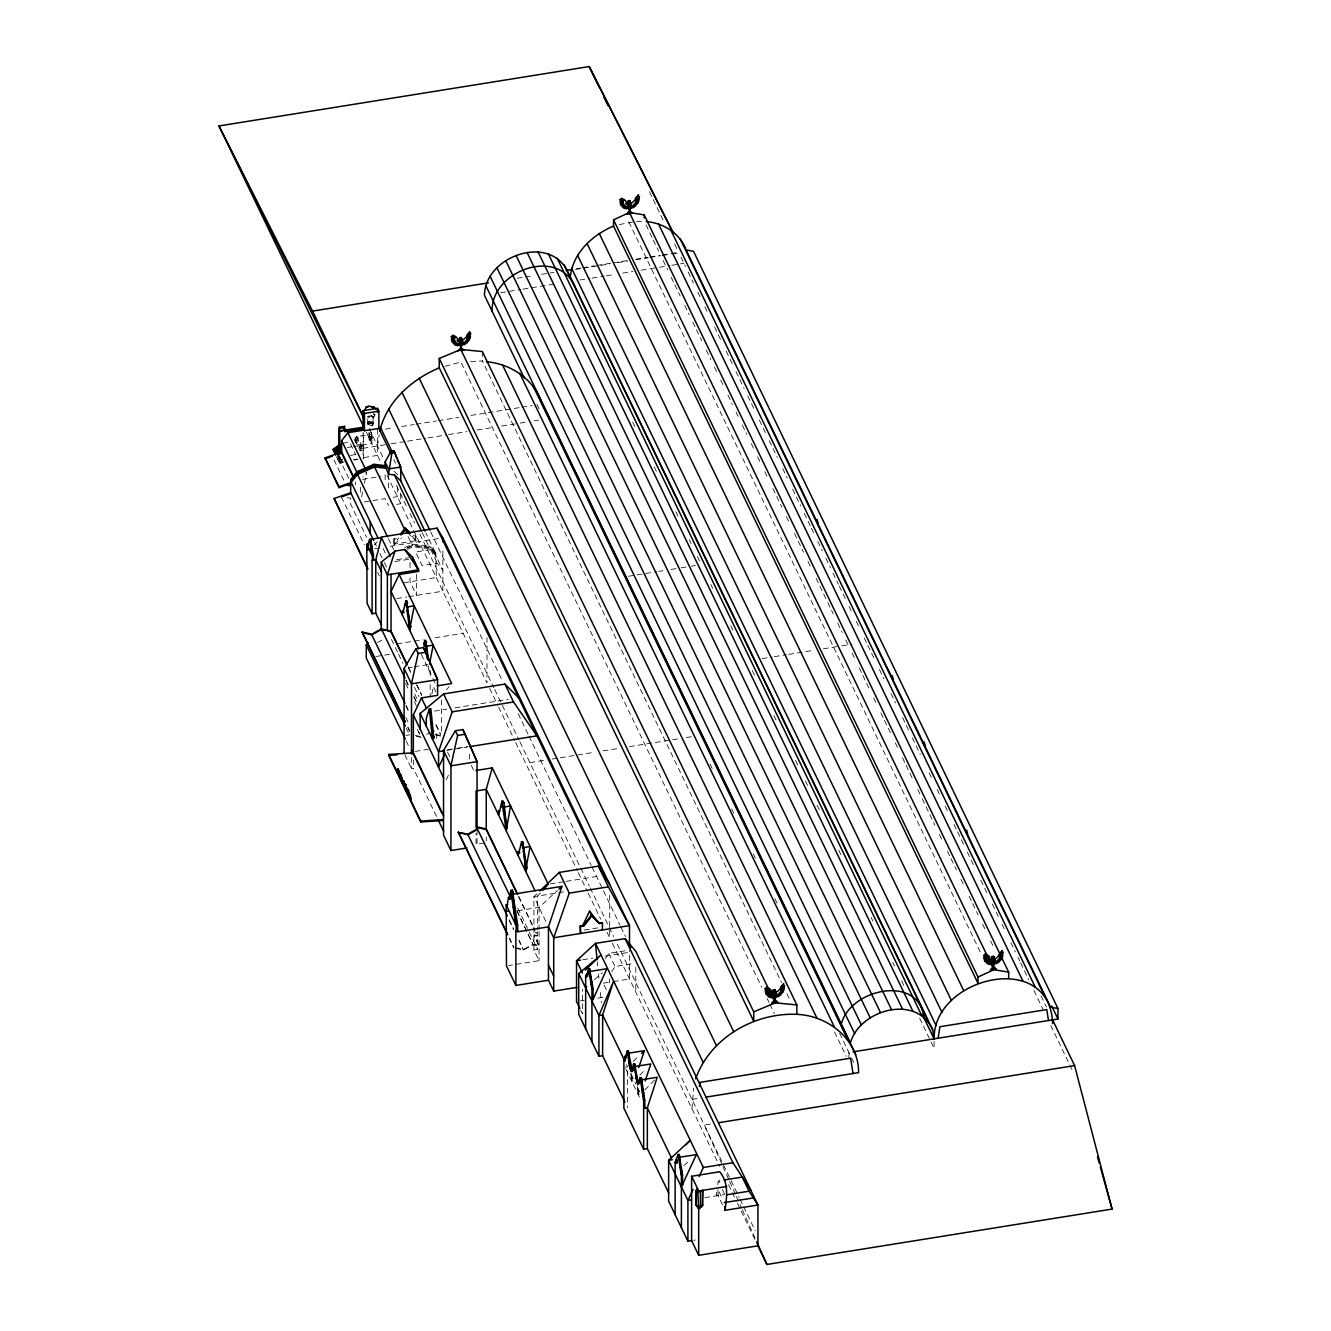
<?xml version="1.0" encoding="UTF-8"?>
<svg xmlns="http://www.w3.org/2000/svg" width="1331" height="1331" viewBox="0 0 1331 1331"><rect width="100%" height="100%" fill="white"/><g stroke="black" fill="none" stroke-linecap="round" stroke-linejoin="round"><path stroke-width="0.75" stroke-dasharray="5 3.75" d="M436.485 816.369L413.342 768.27L411.495 768.553L411.495 757.572M716.777 1192.127L716.278 1195.854L718.041 1189.781M717.742 1184.657L718.224 1180.93L719.705 1184.008L719.705 1179.932M377.488 445.985L379.202 434.738M691.97 1108.773L693.684 1088.126M431.876 693.95L433.307 686.463L435.869 691.787M361.633 496.812L362.814 491.039M364.378 483.336L366.74 471.773L362.964 476.515M394.209 539.421L393.909 545.677L393.909 538.772L397.453 538.905L393.909 538.772M412.094 536.21L416.054 540.669L415.754 542.183L415.754 535.278L412.876 535.727L416.054 535.911L416.054 540.669L394.209 544.179L398.718 538.007M638.947 1090.888L638.165 1094.564L640.76 1094.149L635.103 1082.419M632.491 1077.494L631.709 1081.155L634.288 1080.739L630.944 1073.768M372.796 424.789L372.364 425.77L368.82 424.705L368.571 426.369L367.905 424.306L370.783 423.291L373.129 424.689L372.896 422.642M374.993 414.49L373.129 418.516L370.9 416.886L367.522 418.084M446.218 779.816L449.462 773.028M372.064 425.421L372.896 424.423M605.422 958.653L608.766 953.412L627.616 950.401M611.728 971.73L615.055 966.489L633.905 963.461M369.985 440.012L371.732 438.431L372.364 432.359M371 439.779L372.064 437.882L370.55 436.635L368.737 437.267L368.903 439.313C372.497 442.424 368.67 437.084 371 440.411M446.501 689.791L449.079 686.663M377.272 541.717L374.66 544.778L377.422 542.016M367.522 422.476L369.436 421.278L372.447 422.093L368.188 421.727M367.522 424.256L370.9 422.759L373.129 424.689M368.737 437.267C368.654 439.679 370.251 434.738 372.064 437.882M369.935 439.014L370.068 440.544M540.27 893.101L537.608 896.046L537.608 929.72M644.87 1089.939L654.486 1080.073M639.812 1075.149L645.319 1069.558M633.207 1061.423L638.813 1056.032M536.892 893.783L533.914 896.645L533.914 949.985L539.055 960.666L508.509 965.574M517.676 910.753L539.055 907.326L557.423 890.555M594.508 979.599L602.228 972.795M683.968 1165.474L690.157 1160.033M394.209 544.179L401.579 537.874M344.247 461.657L339.854 463.804L336.477 456.799M377.505 642.507L382.313 639.862M426.552 734.363L430.179 732.366M404.89 547.474L412.46 544.163L429.497 546.143L435.786 552.032L436.302 577.571L401.862 583.094M407.303 547.707L412.976 545.228L430.013 547.207L436.302 553.097M406.787 548.222L412.46 545.727L429.497 547.707L435.786 553.596L435.786 552.032M407.303 549.287L412.976 546.808L430.013 548.771L436.302 554.678L425.903 533.065M367.639 416.47L369.236 415.921M367.922 416.636L371 416.137L373.429 417.867M367.872 423.025L371.016 422.509L373.129 424.389M368.188 423.508L372.131 423.524M619.298 224.556L634.637 221.678M445.12 366.275L460.809 362.015L761.781 987.303M517.127 278.262L523.266 277.281M525.312 276.948L533.498 275.633M541.684 274.319L553.962 272.356M576.456 268.746L580.549 268.08M582.595 267.764L594.874 265.784M596.92 265.451L611.228 263.155M613.275 262.839L627.6 260.543M635.785 259.229L648.064 257.249M650.11 256.933L660.342 255.286M662.372 254.953L676.697 252.657M575.458 269.444L581.514 268.479M583.527 268.147L609.731 263.954M617.8 262.656L627.866 261.042M635.935 259.745L648.031 257.798M650.044 257.482L660.126 255.868M662.139 255.535L670.208 254.238M672.222 253.922L678.261 252.957M500.689 292.72L520.97 289.476M523 289.143L555.443 283.952M579.834 280.026L590.049 278.395M592.095 278.063L604.357 276.099M606.404 275.767L614.573 274.452M622.742 273.138L632.974 271.507M641.143 270.193L657.481 267.564M659.527 267.248L669.743 265.601M671.789 265.285L684.051 263.305M385.474 429.114L393.61 427.817M401.762 426.502L413.974 424.539M416.004 424.223L436.368 420.945M438.415 420.629L458.762 417.352M470.991 415.405L519.855 407.552M521.885 407.236L532.067 405.589M356.292 437.3L355.177 437.483L361.283 450.128L362.381 449.961L356.292 436.668L371.815 434.189L371.815 443.589L353.48 446.534M361.283 450.76L355.177 438.099L354.079 438.282L360.169 450.943L361.283 450.128M371.732 437.483L371.366 432.841M342.633 443.256L349.637 442.142M347.374 447.515L351.451 446.867M363.08 448.297L389.184 444.105M391.231 443.772L405.556 441.476M407.602 441.16L426.02 438.198M428.066 437.866L446.484 434.921M448.53 434.588L466.948 431.627M477.18 429.996L493.551 427.367M501.737 426.053L518.108 423.424M520.155 423.092L526.277 422.11M534.463 420.796L538.556 420.147M356.292 436.668L362.381 449.329L363.496 449.146L357.407 436.501M350.486 455.635L355.726 454.17M339.688 456.6L341.435 460.227L342.549 459.411M337.708 455.601L340.32 461.025L341.435 460.227M363.08 432.442L363.08 457.714L377.488 455.402L377.488 427.634M342.366 461.491L339.006 462.04L339.006 455.402M353.663 459.677L357.507 459.062M339.205 462.456L342.566 461.924M353.863 460.11L357.723 459.494M362.498 479.36L380.949 476.398M364.245 501.987L385.141 498.626L388.536 505.68M393.277 497.328L397.353 496.663L397.353 485.216M396.688 504.382L400.747 503.717L400.747 492.27M374.627 548.771L382.33 547.54M390.05 546.292L438.98 538.456M430.745 549.603L415.571 552.032L422.11 565.625L437.283 563.196L442.84 570.15L436.302 556.558L430.745 549.603L437.283 563.196M396.738 559.669L408.55 557.772M395.008 561.516L408.6 559.336M396.771 598.567L406.654 596.97M408.634 596.654L442.84 591.18L442.84 549.953M628.432 576.273L656.815 571.714M658.845 571.382L662.905 570.733M671.007 569.435L679.126 568.137M681.156 567.805L689.258 566.507M691.288 566.191L695.348 565.525M397.037 643.888L423.075 639.712M435.087 637.782L463.121 633.29M375.974 656.482L391.48 653.987M408.101 667.813L412.111 667.18M414.124 666.848L428.166 664.602M434.472 711.137L446.767 709.157M454.969 707.842L508.292 699.291M762.081 658.629L772.296 656.982M774.343 656.665L786.588 654.702M788.634 654.37L813.158 650.426M823.373 648.796L839.711 646.167M841.758 645.851L851.973 644.204M405.938 735.394L409.649 734.812M415.222 751.399L428.316 749.303M447.565 749.802L455.585 748.504M457.598 748.188L467.63 746.575M446.717 750.335L467.214 747.04M529.904 762.63L544.129 760.334M552.249 759.036L558.338 758.054M560.384 757.738L594.924 752.198M603.043 750.884L619.314 748.272M629.463 746.641L678.228 738.821M686.363 737.524L692.453 736.542M484.218 843.005L476.065 844.32L476.065 833.223M550.252 883.934L564.211 881.688M566.191 881.372L600.065 875.948M563.645 891.87L533.914 896.645L546.742 923.315M584.226 930.053L600.115 927.507M533.914 949.985L537.608 949.386L537.608 931.7M582.679 959.767L592.894 958.12M605.139 956.157L629.663 952.231M603.209 983.176L611.295 981.879M613.325 981.563L629.496 978.967L629.496 950.084M580.416 1000.912L584.292 1000.296M597.869 998.117L603.675 997.185M625.004 1067.212L627.583 1066.797L625.803 1063.103M691.97 1099.356L697.527 1098.474M710.455 1124.03L704.315 1125.011L722.084 1164.575M704.898 1197.684L724.197 1194.589M693.617 1240.276L695.231 1240.026M636.551 221.578L644.221 221.212M470.608 361.533L482.371 360.967L781.53 982.511M346.942 497.694L350.702 498.21L350.702 504.15L366.641 537.258M435.57 734.346L441.36 735.677M435.57 734.962L441.36 736.309M415.339 735.394L421.112 736.725L418.433 731.135M416.304 736.243L421.112 737.357L416.686 728.14M515.796 947.672L523.499 949.452L533.132 944.145L539.055 945.509L533.914 934.811L537.608 935.66L535.811 931.916M515.796 948.304L523.499 950.068L533.132 944.76L539.055 946.125L533.914 935.443L537.608 936.292L535.811 932.549M371.099 415.289L373.761 417.152M371 415.505L373.761 417.784M371.099 415.921L372.68 416.487M407.452 532.833L416.054 540.669M394.092 471.29L397.869 474.834M369.286 438.348L369.286 433.64L368.188 432.342M373.495 424.273L372.896 418.25L374.943 415.039L373.745 413.625M373.162 413.924L374.31 415.305M372.131 421.744L373.495 423.341M370.916 432.325L371.715 433.257M372.064 438.814L369.768 437.566L368.903 439.313M371.349 439.696L369.985 438.698L369.702 439.945M1041.042 995.887L1046.366 1006.951M649.461 191.731L663.836 221.628M674.634 244.039L677.329 249.646M680.923 257.116L685.432 266.466M688.127 272.073L693.401 283.037M697.793 292.171L700.439 297.662M704.831 306.796L707.476 312.269M714.531 326.927L720.803 339.987M726.194 351.168L732.483 364.212M736.06 371.682L744.145 388.452M747.739 395.923L754.011 408.966M759.402 420.147L765.674 433.207M769.268 440.661L777.354 457.448M782.728 468.628L787.22 477.962M792.611 489.143L800.68 505.93M804.273 513.383L810.546 526.427M811.444 528.291L815.038 535.761M817.75 541.384L822.259 550.751M825.869 558.238L830.378 567.605M833.056 573.162L838.397 584.292M839.295 586.139L845.534 599.116M849.111 606.52L851.773 612.077M856.232 621.344L859.809 628.764M864.268 638.031L866.947 643.588M867.829 645.435L874.966 660.259M879.425 669.526L883.884 678.793M891.021 693.617L895.464 702.835M902.551 717.592L908.774 730.486M912.317 737.873L920.303 754.461M929.171 772.895L931.833 778.419M937.157 789.466L939.819 794.99M945.143 806.037L948.687 813.407M953.994 824.455L956.656 829.978M957.555 831.825L963.76 844.719M967.338 852.189L973.66 865.3M980.847 880.257L987.036 893.101M992.344 904.132L998.533 916.976M1002.06 924.33L1004.722 929.837M1010.911 942.681L1015.32 951.865M1017.982 957.372L1019.746 961.065M1020.644 962.912L1028.63 979.5M1033.954 990.563L1042.822 1008.998M1050.808 1025.585L1072.836 1071.355M646.017 224.939L652.306 238.033M653.205 239.896L658.612 251.126M663.104 260.477L667.613 269.81M671.207 277.297L673.902 282.904M674.817 284.767L680.208 295.998M684.716 305.348L689.208 314.682M692.802 322.169L695.514 327.775M696.412 329.639L701.803 340.869M706.312 350.219L710.804 359.553M714.398 367.04L717.11 372.647M720.703 380.117L723.399 385.74M727.907 395.074L732.399 404.424M736.01 411.911L738.705 417.518M742.299 424.988L746.807 434.339M751.3 443.689L753.995 449.296M757.605 456.783L760.3 462.389M764.793 471.74L768.403 479.21M772.895 488.56L781.896 507.261M786.388 516.611L789.998 524.081M794.491 533.432L803.491 552.132M808 561.482L811.594 568.953M816.086 578.303L826.884 600.747M827.799 602.61L833.189 613.824M837.681 623.174L842.19 632.524M845.784 640.011L848.496 645.618M852.09 653.088L854.785 658.695M859.294 668.046L861.989 673.652M862.887 675.532L870.091 690.49M873.685 697.96L876.38 703.567M880.889 712.917L883.584 718.524M884.483 720.404L891.687 735.361M895.281 742.831L897.976 748.438M902.485 757.788L905.18 763.395M906.078 765.275L913.282 780.232M917.774 789.566L921.385 797.053M922.283 798.916L934.878 825.104M939.37 834.437L942.98 841.924M947.472 851.274L950.184 856.881M951.083 858.745L956.473 869.975M960.982 879.309L964.576 886.795M969.068 896.146L971.78 901.753M972.678 903.616L978.069 914.846M982.577 924.18L986.171 931.667M990.663 941.017L993.375 946.624M628.881 221.961L981.629 954.843M632.624 421.96L635.32 427.567M654.22 466.832L656.932 472.438M675.815 511.703L678.527 517.31M689.325 539.737L691.122 543.481M697.427 556.574L700.123 562.181M710.92 584.608L712.717 588.352M730.719 625.736L733.414 631.36M752.314 670.608L755.01 676.231M773.91 715.479L776.605 721.103M795.505 760.35L798.201 765.974M805.405 780.931L808.1 786.538M817.101 805.222L819.813 810.845M838.696 850.093L842.307 857.58M871.106 917.408L872.903 921.152M892.702 962.28L894.499 966.023M901.703 980.98L904.398 986.587M919.688 1018.365L934.096 1048.279L934.096 1040.742M536.942 404.341L539.637 409.931M710.022 763.961L712.734 769.568M731.634 808.849L734.346 814.472M753.246 853.753L755.958 859.36M774.858 898.658L777.57 904.265M839.695 1033.355L850.692 1056.182M851.574 1058.012L855.084 1065.316M834.504 1031.958L846.217 1056.315M786.937 993.741L790.547 1001.228M767.172 998.549L768.985 1002.293M769.884 1004.156L774.392 1013.523M430.795 532.101L502.885 681.871M518.208 713.699L528.108 734.279M529.006 736.159L591.197 865.333M592.095 867.213L620.03 925.245M620.928 927.125L625.437 936.475M393.843 459.544L395.59 463.205M429.497 546.143L430.013 547.207M422.31 532.783L429.497 547.707M369.12 428.582L383.81 459.095M396.438 485.333L406.354 505.946M409.965 513.433L414.473 522.8M419.881 534.047L493.818 687.678M494.733 689.558L519.073 740.136M519.972 742.016L589.334 886.097M590.232 887.96L613.641 936.608M617.235 944.095L739.171 1197.418M740.069 1199.264L742.748 1204.838M743.646 1206.701L755.259 1230.826M366.424 432.392L380.949 462.572M386.988 475.134L486.996 682.903L486.996 637.765M489.675 688.476L497.744 705.23M498.643 707.077L514.764 740.585M515.646 742.448L577.454 870.84M578.353 872.703L587.304 891.304M588.202 893.168L600.73 919.222M607.003 932.232L609.698 937.823L609.698 894.731M612.393 943.429L719.605 1166.189M728.523 1184.706L736.542 1201.377M737.441 1203.224L757.04 1243.969M412.46 544.163L412.976 545.228M408.051 536.576L412.46 545.727M608.766 953.412L615.055 966.489M722.35 1189.531L725.012 1195.038M718.923 1191.611L722.45 1198.948M354.079 438.914L358.122 447.332M363.08 457.714L363.496 458.563L363.496 433.174M722.467 1204.771L718.041 1195.571L718.041 1191.711M350.436 443.822L355.726 454.786M604.108 985.04L607.701 992.51M388.369 538.523L393.66 549.503M342.134 459.195L342.549 460.044M341.435 460.842L339.388 456.616L339.422 462.922M383.095 548.555L385.691 553.929M348.805 478.411L341.634 463.521L341.634 460.01M337.475 455.734L340.32 461.025M337.325 457.914L339.006 461.408M374.593 542.349L376.374 546.026M379.917 553.38L383.444 560.734M384.343 562.58L386.988 568.087M333.981 459.894L344.396 481.539M625.836 1068.959L640.644 1099.705M421.262 654.32L432.076 676.797M432.924 678.544L436.302 685.548M471.34 765.491L473.903 770.815M341.318 496.929L364.328 544.728M377.605 572.313L379.368 575.99M580.732 1010.246L582.412 1013.74L582.412 989.266M408.101 666.598L410.797 672.205M417.085 685.265L421.578 694.599M435.952 724.48L440.461 733.814M518.691 896.362L534.912 930.053M408.484 667.996L411.146 673.536M416.47 684.616L421.811 695.68M436.019 725.229L440.461 734.462M518.691 896.978L534.912 930.685M447.565 752.115L450.128 757.422M391.48 639.462L397.686 652.356M398.585 654.203L403.01 663.42M414.54 687.362L418.982 696.579M414.69 694.017L417.368 699.557M517.792 908.208L537.608 949.386M405.955 679.925L409.515 687.295M413.958 696.529L416.62 702.069M516.994 910.604L533.132 944.76L527.758 933.58M405.922 680.457L409.466 687.828M413.891 697.045L416.553 702.568M516.994 911.219L526.86 931.717M405.672 683.469L409.216 690.839M414.54 701.886L416.32 705.58M405.872 705.047L409.449 712.501M509.174 919.671L513.65 928.971M519.023 940.135L523.499 950.068L519.023 940.767M406.038 706.046L409.599 713.399M509.174 920.303L513.65 929.604M405.822 717.442L409.366 724.813M407.902 727.059L409.698 730.786M509.407 937.922L513.882 947.855L509.407 938.555M407.902 727.674L409.698 731.401M406.171 727.841L409.715 735.211M406.171 740.934L409.715 748.305M404.907 754.893L411.495 768.553M722.933 1166.472L728.856 1179.649M729.687 1181.545L735.61 1194.722M736.459 1196.619L741.533 1207.916M742.382 1209.812L755.06 1238.063M369.286 433.64L369.12 432.608L369.12 437.317M637.233 1086.562L638.165 1094.564L638.165 1087.044M630.778 1073.169L631.709 1081.155L631.709 1073.718M597.32 961.797L597.719 965.873M598.534 974.059L598.95 978.152M600.381 992.46L601.396 1002.676M848.928 1052.522L848.928 1060.058M635.785 967.288L635.785 992.028M627.583 1070.889L627.583 1107.592M609.498 979.05L609.498 982.877M539.055 907.326L539.055 929.437M539.055 931.434L539.055 960.666M486.248 837.066L486.248 840.809M482.371 351.55L482.371 360.967M477.047 829.712L477.047 844.503M469.643 754.095L469.643 759.984M441.36 700.006L441.36 733.697M436.718 733.431L436.718 739.653M430.179 670.408L430.179 676.547M430.179 684.716L430.179 696.978M428.715 665.933L428.715 669.792M416.553 574.36L416.553 595.39L410.015 581.797L410.015 576.057M413.342 759.984L413.342 768.27M410.015 562.68L410.015 568.42M388.536 474.235L388.536 489.958M385.141 474.784L385.141 482.737M367.722 419.381L367.722 423.774M360.451 487.329L360.451 494.949M355.527 481.872L355.527 484.917M339.854 457.332L339.854 463.804"/><path stroke-width="1.5" d="M398.834 772.446C400.132 781.63 397.32 767.621 399.217 774.492M404.025 782.977L401.779 778.535L404.025 785.14L402.328 780.432L403.326 784.525M407.036 792.228L405.373 784.009L407.036 791.779M459.628 340.786L459.628 338.839C463.454 335.495 462.606 349.021 460.992 341.801L459.677 342.134C458.114 331.369 465.401 344.08 461.774 344.513M460.842 337.525L460.809 340.603L459.461 340.653M459.811 342L460.992 344.446L461.125 340.719M460.01 343.498L461.125 345.145L461.358 342.2L462.523 342M630.428 207.586L631.06 206.039L629.896 206.222C629.313 210.198 625.903 199.417 629.829 200.598L631.243 206.438L629.779 208.218L628.665 206.571M630.229 201.181L628.465 201.48L628.215 202.761L630.611 202.229M629.28 203.543L628.116 203.726L628.332 205.207L629.496 205.007L629.829 200.598M628.465 201.48L630.545 202.628L629.63 201.28L629.447 203.676L628.282 203.876M773.477 994.124L773.261 990.247L774.991 989.532L776.406 995.355L775.241 995.538L774.609 991.345M773.444 992.793L773.627 990.397L775.374 990.098M774.659 993.941L774.991 989.532M775.574 996.503L775.058 990.214L774.609 992.593L773.261 992.643M773.893 995.106L776.156 995.804L774.209 996.536L774.941 997.135L774.975 994.041L776.322 994.007M994.823 961.814L993.658 961.997L993.592 960.882L994.756 960.699L994.307 963.095L993.408 960.649L992.227 960.832L993.209 963.96L992.094 956.54L993.592 956.373L994.573 959.501M992.227 957.239L994.307 958.387L993.408 957.056L993.225 959.451L992.061 959.634L992.227 957.239L993.991 956.956M993.259 960.782L993.592 956.373M994.19 963.345L994.723 959.368L993.408 959.684L993.142 958.57M405.473 788.185L404.74 786.821L405.972 788.102M399.184 776.056L398.784 772.612M399.55 773.927L399.1 772.346L399.566 777.021L399.383 773.511L400.714 776.223M492.104 311.188C490.989 271.524 556.791 246.418 574.742 286.182M379.768 430.994C386.789 401.363 411.911 379.285 439.247 367.872L439.247 358.472L460.809 349.471L482.371 351.55L796.853 1004.922L796.853 1014.338C828.148 1015.62 858.811 1039.594 858.595 1072.636L705.713 1097.16M1052.588 1023.622C1050.392 949.119 933.38 976.771 934.096 1038.862L932.648 1029.761L568.187 272.556C550.518 233.191 484.983 255.702 484.467 295.332L524.381 378.27M570.217 277.863C572.197 253.689 592.112 234.971 613.541 226.12L613.541 219.848L629.447 212.494L644.221 214.923L1008.665 972.129L1008.665 978.401M699.357 1086.395L699.973 1082.369L850.609 1058.195L853.055 1073.518M938.172 1038.213L939.902 1026.717L1046.765 1009.58L1048.512 1020.511M407.036 790.481L407.219 792.927L407.635 791.096C406.953 789.632 406.221 789.865 405.24 786.704M506.595 826.967L504 803.009L503.035 801.012L501.937 801.195L506.196 830.76L510.555 805.904L503.517 807.035M407.818 610.896L410.198 626.701L414.257 605.821L407.219 606.953M429.497 664.136L433.191 645.152L426.153 646.284M409.815 796.604L409.166 792.827L409.532 796.637M400.747 480.824L400.747 467.015L394.043 450.81L391.015 451.292L391.863 453.022L388.536 474.235L394.458 474.917L400.747 480.824L425.005 531.202M1052.588 1019.862L1074.599 1065.599L1112.067 1209.08L766.906 1264.45L757.938 1245.816L698.692 1255.316L698.692 1208.748L696.163 1205.27L696.163 1190.713L697.594 1188.699M696.163 1190.713L697.793 1191.91L698.692 1208.748L702.502 1205.72L702.685 1190.363L702.502 1205.72L698.692 1208.748L697.228 1205.42M443.622 815.753L413.342 752.847L413.342 714.913L421.478 697.926L437.583 695.348L437.583 679.659L423.491 647.565L415.921 648.779L418.167 653.471L411.495 683.835L411.495 753.912L413.342 753.795L441.842 812.991M477.047 829.712L477.047 761.631L462.955 729.554L455.368 730.769L457.631 735.461L450.943 765.824L450.943 850.542L466.998 847.963M475.949 770.483L492.254 767.871L486.248 789.35L486.248 829.596L516.894 893.234M633.24 1069.425L631.31 1069.775L632.841 1070.457L632.425 1069.608L632.425 1071.488L628.265 1050.924L627.151 1051.107L625.736 1056.431L626.435 1055.4M627.317 1054.684L628.265 1050.924M638.165 1083.268L634.671 1063.785L633.556 1063.968L632.142 1069.608L631.726 1068.76L632.841 1068.577L632.841 1070.457M633.722 1067.878L634.671 1063.785M418.616 648.813L391.031 591.513L399.184 574.51L418.583 571.398L418.583 569.834L412.477 557.14L404.84 549.52L395.008 551.084L387.371 574.842L387.371 630.911L391.031 631.759L406.704 664.302M433.906 738.672L430.845 708.758L429.364 708.99L426.303 718.324L426.303 726.16M506.945 906.394L508.475 897.393L509.956 897.161L510.805 898.924L509.324 899.157L508.475 897.393M509.324 899.157L510.904 890.406L512.385 890.173L517.659 925.328L517.659 930.502L515.879 930.868L515.879 985.439L548.455 980.215L553.713 991.113L576.939 987.386M633.556 1063.968L637.715 1084.848L638.131 1081.937L639.662 1082.602L638.547 1082.785L639.912 1077.677L641.542 1078.576L644.753 1100.271L644.753 1108.274L647.348 1107.858L657.231 1077.261L641.276 1079.824L643.023 1094.049M381.598 625.254L375.775 613.142L375.775 559.802L381.415 537.591L369.585 539.488L367.506 545.81L369.585 550.169M512.734 894.266L561.998 886.363L548.455 926.875L548.455 980.215M645.169 1080.955L650.842 1063.968L634.887 1066.53M638.73 1067.578L644.42 1050.658L628.465 1053.204L629.63 1063.186M461.491 344.563L461.258 347.84L463.97 350.153L460.959 350.635L460.959 341.335M420.163 729.122L420.163 713.433L443.572 693.95L452.191 711.835L438.565 751.632L438.565 767.322L444.271 755.426M630.129 207.636L629.912 210.914L632.608 213.226L626.602 214.191L629.313 211.013L629.081 207.802L628.282 208.634L628.365 206.721L627.733 208.335L627.949 206.621L626.385 208.967L627.234 206.205L624.921 208.601L626.052 206.421L623.357 207.985L625.121 205.54L622.309 206.871L623.94 205.174L620.978 205.639L623.856 204.358L620.379 204.242L623.49 203.327L620.046 202.778L622.409 202.661L620.096 201.364L623.424 201.696L619.697 199.617L623.873 200.598C615.172 195.707 628.997 199.683 625.736 203.726C631.809 209.2 644.454 185.641 635.353 198.752L639.529 196.439L635.785 199.717L639.13 198.302L636.8 200.365L639.163 199.717L635.719 201.364L638.83 201.28L635.369 202.512L638.248 202.878L635.286 203.344L636.917 204.525L634.105 204.092L635.869 205.989L633.173 205.273L634.305 207.087L631.992 205.456L632.841 207.919L631.26 206.089L631.493 207.736L630.844 206.338L631.044 208.052L629.447 208.202M775.291 996.553L775.075 999.831L777.77 1002.143L771.764 1003.108L774.459 999.93L774.243 996.719L773.328 997.435L773.527 995.655L772.878 997.252L773.111 995.555L771.531 997.884L772.396 995.139L770.067 997.518L771.198 995.338L768.503 996.902L770.266 994.457L767.455 995.788L769.102 994.091L766.124 994.573L769.002 993.275L765.541 993.159L768.653 992.244L765.209 991.695L767.571 991.595L765.242 990.281L768.586 990.63L764.843 988.534L769.019 989.515C760.317 984.624 774.143 988.6 770.882 992.643C776.955 998.117 789.599 974.558 780.515 987.685L784.691 985.356L780.948 988.634L784.275 987.236L781.962 989.282L784.325 988.634L780.881 990.281L783.992 990.197L780.515 991.429L783.393 991.795L780.432 992.277L782.062 993.442L779.251 993.026L781.031 994.906L778.319 994.207L779.467 996.004L777.138 994.373L777.986 996.852L776.422 995.022L776.639 996.653L776.006 995.255L776.189 996.969L774.941 997.135M993.908 963.394L993.675 966.672L996.387 968.985L990.38 969.95L993.076 966.772L992.843 963.561M391.198 454.054L378.853 428.432L364.444 430.745L364.145 428.532L344.895 431.627L344.463 426.336L339.422 427.151L339.854 453.305M609.698 884.483L598.418 866.115L559.286 872.404L569.269 893.134L553.713 937.773L553.713 991.113M402.328 614.989L402.328 611.129L404.158 612.443L403.043 612.626L405.123 603.675L406.754 604.573L405.123 603.675M589.633 968.619L588.152 974.225L587.038 974.408L588.518 968.785L589.633 968.619L593.044 989.099L593.044 999.431L591.946 1001.028M502.502 803.525L501.404 803.708L499.258 812.509L498.526 810.962L499.624 810.795L498.526 814.822L498.526 810.962M625.404 1060.325L624.306 1060.508L624.805 1057.014L626.435 1057.912M339.006 453.405L339.422 427.151M459.628 338.839L461.574 338.107M629.064 207.619L630.994 206.887L629.064 207.037M993.592 962.829L992.51 961.947M593.044 999.431L606.869 968.718L589.932 971.43M695.647 1078.792C710.172 1037.864 754.361 1012.508 796.853 1014.338M841.308 1024.121C849.91 988.916 919.022 973.527 924.08 1018.065M932.648 1029.761C916.693 993.808 859.843 1009.397 850.376 1042.955L485.915 285.766M693.052 1189.432L687.911 1200.412L687.911 1241.191L691.604 1240.608L698.692 1255.316M699.041 1176.637L703.334 1167.487L595.473 943.396L625.088 938.638L635.785 951.249L757.938 1205.021L757.938 1245.816M582.795 925.361L589.566 911.169L598.334 922.383M522.584 841.641L526.843 867.346L525.745 871.372L522.584 841.641L521.486 841.808L521.486 845.418L522.584 845.235L520.953 844.32L518.807 853.121L518.075 851.59L519.922 852.955M381.431 465.817L385.141 466.249L385.141 461.924L391.015 451.292M404.092 753.18L404.092 668.461L415.921 648.779M450.943 850.542L443.539 835.169L443.539 750.434L455.368 730.769M433.906 736.525L432.425 738.905L429.364 708.99M585.657 987.985L586.771 986.387M681.405 1186.903L696.329 1154.593L679.392 1157.305L680.291 1165.307M400.98 534.929L405.489 528.756L409.349 532.566M583.627 926.06L591.53 915.262L599.532 923.514L602.411 923.065L602.411 929.97M400.598 533.914L405.19 528.108L410.314 533.199M400.897 534.546L405.489 528.756L409.449 533.215M580.249 925.927L580.549 933.464L580.249 925.927L583.494 925.411L591.53 915.262L598.135 922.716M580.549 926.559L583.793 926.043L591.829 915.894L589.566 911.169M352.931 476.448L341.634 453.006L341.634 440.611L347.94 432.691L364.145 430.096M341.318 496.929L350.702 493.651L350.702 479.676L356.991 471.773L374.028 464.319L385.141 465.617L388.536 474.235M350.702 480.308L355.743 473.969M385.657 468.246L374.543 466.965L357.507 474.402L351.218 482.321L351.218 480.757L357.507 472.838L374.543 465.401L385.657 466.682M542.932 890.14L548.256 884.25L492.254 767.871M686.097 1144.76L690.223 1140.251L668.628 1160.349L668.628 1201.128L687.911 1241.191M375.775 613.142L372.098 613.724L372.098 560.384L373.479 559.918L373.479 555.826L370.667 539.321L372.73 556.408M585.274 970.166L601.03 954.943L578.719 973.543L578.719 1014.322L598.933 1056.332L602.627 1055.733L624.921 1102.035M698.692 1208.748L702.685 1204.921M641.609 1053.337L644.42 1050.658M539.887 890.938L559.286 872.404M405.29 739.104L366.275 658.03L366.275 644.936L368.404 642.923M558.953 889.158L561.998 886.363M381.265 630.678L381.265 562.148L395.008 551.084M457.947 351.118L460.659 347.923L460.426 344.729L459.528 345.444L459.711 343.648L459.079 345.261L459.295 343.548L457.731 345.877L458.579 343.132L456.267 345.528L457.398 343.348L454.703 344.912L456.466 342.466L453.655 343.797L455.285 342.1L452.324 342.566L455.202 341.285L451.725 341.169L454.853 340.254L451.409 339.704L453.755 339.588L451.442 338.29L454.786 338.623L451.043 336.543L455.219 337.525C446.517 332.634 460.343 336.61 457.082 340.653C463.155 346.11 475.799 322.568 466.699 335.678L470.875 333.366L467.131 336.643L470.475 335.229L468.163 337.275L470.509 336.643L467.081 338.29L470.192 338.207L466.715 339.438L469.593 339.804L466.632 340.27L468.262 341.451L465.451 341.019L467.214 342.899L464.519 342.2L465.65 344.014L463.338 342.383L464.186 344.845L462.622 343.015L462.839 344.646L462.206 343.248L462.389 344.979L461.125 345.145M398.751 770.932L398.085 769.235L398.751 773.893L397.969 768.603L398.751 770.932L397.57 769.318L397.636 772.512L400.032 776.189M407.203 664.735L391.031 631.127L381.398 628.914L371.782 634.221L362.148 631.992L405.206 722.084M362.148 632.624L371.782 634.854L381.398 629.53L385.374 630.445M517.792 894.482L486.248 828.963L476.631 826.751L477.047 829.08L467.98 834.088L458.346 832.491L467.98 834.72L475.234 830.71M613.541 226.12L978.002 983.326L978.002 977.054L993.908 969.683L1008.665 972.129M697.793 1191.91L702.502 1191.162M515.879 930.868L517.659 930.502M400.631 776.522L401.247 780.532L400.448 774.825L400.93 779.384L401.629 778.169M358.888 471.573L374.028 464.952M512.119 891.837L512.385 890.173M439.247 367.872L753.729 1021.26L753.729 1011.843L775.291 1002.842L796.853 1004.922M366.008 407.619L368.637 406.687M349.903 483.835L338.939 487.662L325.047 457.864L341.634 452.058L353.796 477.313M325.047 458.812L332.251 456.283M338.939 487.662L338.939 486.73L350.003 482.854M367.739 569.319L334.114 498.509L350.702 492.703L373.712 540.519M400.082 774.143L400.198 776.306M628.116 201.33L629.28 201.147M628.282 201.929L629.447 201.73M629.064 201.946L630.229 201.763M628.032 202.362L629.197 202.179M628.465 205.074L629.63 204.874L630.811 207.337M630.994 204.941L629.829 205.124L630.079 206.621M629.996 207.653L631.177 207.47M673.469 233.158L589.2 66.55L218.933 125.963L312.569 311.088L488.494 282.854M566.224 270.376L572.363 269.394M459.677 337.708L461.175 337.525M459.461 338.257L460.626 338.074M459.811 338.39L461.574 338.69M459.378 339.289L460.543 339.106L461.175 343.315M459.578 339.688L461.973 339.155M461.89 339.555L460.41 338.873M462.306 340.536L460.992 340.852L460.01 337.725M461.241 343.148L462.406 342.965M461.424 343.548L462.606 343.365M460.41 343.964L461.574 343.781M461.175 343.997L462.339 343.814M460.41 344.546L462.156 344.263M461.358 344.579L462.523 344.396M460.792 345.128L462.306 344.945M363.08 428.482L363.08 410.647L377.488 408.334L378.853 411.163L378.853 428.432M363.08 410.647L364.444 413.475L378.853 411.163M338.873 428.532L343.914 427.717L344.463 426.336L344.463 429.48M339.971 430.811L363.496 427.184L364.444 429.164M340.287 449.146L338.673 445.769L339.788 444.97M339.987 451.642L337.558 446.584L338.673 445.769M338.889 452.44L336.444 447.382L337.558 446.584M338.59 454.936L335.345 448.198L336.444 447.382M336.66 454.054L334.231 448.996L335.345 448.198M335.645 455.052L333.116 449.811L334.231 448.996M391.863 453.022L394.874 452.54M629.496 946.008L629.496 925.611L442.84 537.824L436.967 528.141L381.165 537.092L390.382 556.242M372.098 613.724L367.09 603.326L366.774 544.312L368.587 545.643M366.774 548.405L367.855 548.222L367.855 544.146M367.09 549.986L368.171 549.803L367.855 548.222M372.863 554.545L371.782 554.711L369.585 539.488M366.774 544.312L372.397 555.992L373.479 555.826M372.098 560.384L375.775 559.802L381.598 571.897M405.639 604.756L405.639 601.146L406.754 600.963L410.198 626.701M405.639 601.146L406.571 603.076L407.685 602.893M406.571 603.076L406.571 606.686L407.685 606.503M406.571 606.686L408.184 607.568M409.083 625.154L410.896 626.419L409.782 630.445L407.086 610.879L408.184 610.713M409.782 626.602L410.896 626.419M425.687 643.905L424.572 644.088L424.572 640.477L425.687 640.311L428.549 660.243M424.572 640.477L425.504 642.407L426.619 642.224M424.057 643.023L425.171 642.84L425.171 645.984L424.057 646.151L424.057 643.023L424.572 644.088M425.504 642.407L425.504 646.017L426.619 645.834M425.504 646.017L427.118 646.899M427.151 658.379L426.02 650.227L427.118 650.044M418.167 653.471L425.754 652.257M437.383 685.814L451.658 683.535L399.184 574.51M443.572 693.95L504.915 684.101L518.541 697.644M452.191 711.835L513.533 701.986L536.942 735.86L469.261 746.708M432.425 731.052L433.906 730.819M457.631 735.461L465.218 734.246M444.67 750.667L438.565 751.632L420.163 713.433M398.235 770.333C397.021 765.741 396.388 774.243 398.751 773.893M400.082 773.793L399.2 774.675L401.147 776.006M400.448 775.723L400.964 774.742M400.332 775.923L401.596 780.082M401.762 777.304L400.964 775.64M400.631 775.174L400.198 778.352L400.082 774.592M401.247 778.302L402.145 778.086M401.463 779.8L400.448 777.92M403.842 782.595L401.962 780.582L401.995 782.179L402.844 782.378L402.311 779.899L402.761 781.131M403.759 781.347L403.925 786.089L403.925 781.696M402.345 782.794L403.326 783.21M403.326 782.778L401.796 779.983L402.345 780.715M406.155 788.019L406.121 785.49M405.606 786.238L406.853 788.301L405.007 784.708L405.539 789.117L404.724 786.787M407.735 790.681L406.471 788.301L407.153 789.949M407.552 790.298L406.471 788.834L407.003 789.899M408.284 794.058L407.469 789.399L408.268 795.106L408.617 791.512M407.469 790.298L408.268 791.962M407.968 791.329L408.783 795.04M407.635 792.594C409.748 792.611 409.249 799.981 408.151 792.511M409.549 794.624L410.064 797.702M410.88 799.382L410.064 794.54M502.885 803.175L504 803.009M501.404 806.836L502.502 806.669M502.885 806.786L504 806.603M503.417 807.884L504.532 807.717M503.417 811.028L504.532 810.845M505.481 825.42L506.595 825.237L507.294 828.448M506.196 826.9L507.294 826.717M523.549 843.621L522.434 843.804L521.486 841.808M522.434 847.398L523.549 847.231M523.066 847.647L530.104 846.516L526.144 867.579L526.843 869.06M522.967 848.513L524.081 848.329M522.967 851.64L524.081 851.457M525.03 866.032L526.144 865.865L526.144 867.579L523.682 851.64M525.745 867.513L526.843 867.346M510.638 892.069L513.084 891.604M517.01 923.98L515.53 924.23L511.886 897.793L511.603 893.4L513.084 893.151M511.886 894.682L513.367 894.449M510.638 895.181L512.119 894.948M511.886 897.793L513.367 897.56M569.269 893.134L608.4 886.862L629.496 925.611L553.713 937.773L548.455 926.875L517.36 931.85L517.36 930.635M515.879 985.439L506.479 965.907L506.179 904.797L507.66 904.548M513.184 907.176L514.664 906.943M514.016 908.923L515.496 908.69M506.479 911.336L507.96 911.103M514.016 913.282L515.496 913.049M506.179 904.797L516.178 925.577L517.659 925.328M599.233 922.882L602.411 923.065M580.632 960.1L576.539 960.749L576.539 1001.544L579.9 1008.515M588.518 968.785L590.232 969.866M588.518 970.399L589.633 970.216M591.946 1041.807L591.946 989.282L589.134 971.647L590.232 971.464M585.657 1028.78L585.657 976.239L587.853 975.789L586.222 974.891L586.738 975.956L586.738 973.76L587.853 973.593M590.548 981.513L591.663 981.33M590.864 982.145L591.962 981.979M590.864 984.341L591.962 984.175M591.48 985.622L592.578 985.456M591.48 988.317L592.578 988.134M591.946 989.282L593.044 989.099M773.261 990.247L774.426 990.064M773.444 990.846L774.609 990.647M775.374 990.68L773.627 990.397M773.178 991.279L774.359 991.096M773.378 991.678L775.773 991.162M773.477 989.698L774.526 991.728L775.69 991.545M991.878 957.105L993.042 956.906M992.061 957.688L993.225 957.505M776.106 992.527L774.792 992.843L774.526 991.728M992.826 957.721L993.991 957.538M991.795 958.137L992.959 957.937M991.994 958.536L994.39 958.004M991.878 959.485L993.042 959.302M775.041 995.155L776.206 994.956M995.022 962.197L993.841 962.396L993.775 961.032L994.939 960.849M775.158 996.586L776.322 996.387M774.609 997.119L776.106 996.952M992.826 962.812L994.756 962.646M994.573 963.095L992.061 964.409L991.728 962.396L990.148 964.725L990.996 961.98L988.683 964.359L989.815 962.197L987.12 963.76L988.883 961.298L986.071 962.629L987.702 960.932L984.74 961.415L987.619 960.117L984.141 960.017L987.269 959.102L983.825 958.536L986.188 958.436L983.859 957.122L987.203 957.471L983.459 955.392L987.635 956.373C978.934 951.482 992.76 955.442 989.499 959.485C995.571 964.958 1008.216 941.416 999.115 954.527L1003.291 952.197L999.548 955.492L1002.892 954.077L1000.579 956.124L1002.925 955.475L999.498 957.139L1002.609 957.056L999.132 958.287L1002.01 958.636L999.049 959.119L1000.679 960.3L997.867 959.867L999.631 961.747L996.936 961.049L998.067 962.862L995.754 961.215L996.603 963.694L995.039 961.864L995.255 963.494L994.623 962.097L994.806 963.827L993.209 963.96M993.775 963.428L994.939 963.245M627.151 1051.723L628.265 1051.557M627.151 1051.107L628.681 1051.773M631.31 1069.775L631.31 1071.671L629.363 1065.715L627.567 1052.588L628.681 1052.405M668.761 1193.125L647.348 1148.653L643.655 1149.235L623.89 1108.191L623.89 1059.659L625.004 1059.476M629.047 1063.203L630.162 1063.02M629.363 1063.835L630.461 1063.652M633.556 1064.933L635.103 1064.667M629.363 1065.715L630.461 1065.549M633.989 1065.815L635.103 1065.632M629.879 1066.797L630.977 1066.613M629.879 1068.677L630.977 1068.494M635.453 1076.064L636.567 1075.881M635.769 1076.696L636.884 1076.529M635.769 1078.576L636.884 1078.409M639.912 1078.626L641.542 1078.576M636.384 1079.874L637.499 1079.691M643.655 1149.235L643.655 1100.454L640.427 1079.691L641.542 1079.508M636.384 1082.07L637.499 1081.887M852.988 1051.873L1057.962 1018.997L1057.962 1008.515L693.518 251.309L686.097 249.995C680.091 233.341 663.47 222.976 646.25 221.595M641.825 1089.557L642.94 1089.374M642.241 1090.405L643.355 1090.222M642.241 1092.601L643.355 1092.418M642.657 1093.45L643.755 1093.283M642.657 1095.962L643.755 1095.796M642.856 1096.395L643.971 1096.212M643.339 1099.805L644.454 1099.622M643.655 1100.454L644.753 1100.271M718.64 1122.715L1074.599 1065.599M677.629 1160.1L676.198 1159.634L677.995 1154.659L679.093 1154.476L682.52 1174.974L682.52 1185.305L682.071 1181.312M677.995 1154.659L679.708 1155.741M681.405 1227.681L681.405 1175.157L678.594 1157.521L679.708 1157.338M672.321 1159.75L668.628 1160.349L687.911 1200.412L691.604 1199.813M675.682 1163.277L675.682 1160.765L676.797 1160.582L676.797 1163.094L675.682 1163.277L675.133 1162.113L677.313 1161.647M680.008 1167.387L681.123 1167.204M680.324 1168.019L681.439 1167.836M680.324 1170.215L681.439 1170.032M703.334 1167.487L732.948 1162.728L750.85 1190.313M680.94 1171.496L682.054 1171.33M680.94 1174.192L682.054 1174.009M682.52 1174.974L681.405 1175.157L680.74 1169.3M691.604 1240.608L691.604 1176.271L719.705 1171.762C729.222 1183.259 726.61 1197.051 725.129 1210.295L757.938 1205.021L749.054 1191.195L742.265 1177.07L724.23 1179.965M726.793 1186.487L698.692 1190.995L691.604 1176.271M727.025 1194.722L749.054 1191.195M724.214 1202.608L753.379 1197.933M443.339 820.528L420.762 821.992L388.702 755.392L388.702 754.444L413.342 752.847L411.495 749.952M388.702 755.392L396.987 754.86M388.702 754.444L420.762 821.061L443.339 819.58M364.894 410.331L366.008 406.987L368.637 406.071L374.327 407.02L375.675 409.249M628.332 200.781L629.996 205.273L631.177 205.074L629.38 202.811M992.094 956.54L993.775 961.032M775.973 996.253L775.058 994.923M346.143 485.15L349.903 485.665M1057.962 1008.515L1050.558 1007.184L686.097 249.995M486.381 361.733C510.222 363.746 532.932 378.486 541.284 401.43L855.766 1054.818M478.544 827.815L486.248 829.596M371.715 406.704L374.327 407.652M371.499 407.136L373.745 407.952M403.21 784.092L403.027 783.061M591.829 915.894L599.532 923.514M399.05 775.424L398.501 773.278M406.338 791.063L404.923 784.092L405.373 787.436M404.84 549.52L418.583 569.834L387.371 574.842L381.265 562.148M411.495 750.9L413.342 753.795M673.187 233.058L589.2 66.55L599.1 87.097M364.444 419.332L218.933 125.963L363.712 426.785M1051.723 1006.02L1057.962 1018.997M680.191 238.831L1044.635 996.021M670.774 229.947L1035.235 987.136M603.592 96.448L608.084 105.781M658.496 223.924L1022.957 981.13M629.447 212.494L993.908 969.683M613.541 219.848L978.002 977.054M599.249 233.441L963.711 990.63M586.988 243.39L951.449 1000.579M577.571 255.286L942.032 1012.492M571.648 268.346L936.109 1025.552M563.928 264.536L928.389 1021.742M922.267 1014.305L934.096 1038.862M557.157 258.147L921.618 1015.353M548.339 253.838L912.8 1011.028M538.073 251.875L902.534 1009.081M527.059 252.408L891.504 1009.613M516.029 255.419L880.49 1012.608M505.763 260.66L870.224 1017.866M496.945 267.814L861.407 1025.02M490.174 276.366L854.635 1033.571M532.949 385.74L847.448 1039.112M519.722 373.246L834.204 1026.617M502.469 364.794L816.951 1018.165M460.809 349.471L775.291 1002.842M439.247 358.472L753.729 1011.843M419.149 378.154L733.631 1031.542M401.895 392.146L716.377 1045.517M388.652 408.883L703.134 1062.271M436.967 528.141L604.058 875.299M598.418 866.115L608.4 886.862M397.353 459.96L400.747 467.015L388.536 468.978L385.141 461.924M504.915 684.101L513.533 701.986M380.333 427.251L392.046 451.592M400.149 468.445L429.896 530.22M629.031 943.962L630.844 947.705M625.088 938.638L732.948 1162.728M394.458 474.917L421.411 530.919M312.569 311.088L363.729 417.402M405.19 528.108L407.452 532.833M374.028 464.319L374.543 465.401M374.543 466.965L405.406 531.086M418.583 571.398L412.477 557.14M347.94 432.691L365.842 469.91M344.03 428.599L344.895 430.362L339.854 431.177L339.006 429.397M344.895 431.627L344.247 429.015M356.991 471.773L357.507 472.838M341.634 440.611L356.858 472.239M357.507 474.402L387.487 536.692M338.673 445.153L340.42 448.763M337.558 445.952L340.17 451.375M336.444 446.767L339.937 453.987M639.912 1077.677L640.427 1079.691M335.345 447.565L338.823 454.803M350.702 479.676L351.218 480.757M350.702 481.256L377.937 537.807M334.231 448.364L336.843 453.788M638.131 1081.937L638.547 1082.785M333.116 449.179L335.645 454.42M675.682 1160.765L676.797 1163.094M624.805 1057.014L625.32 1058.078L625.32 1055.566M585.657 976.239L586.222 977.403L586.222 974.891M501.404 803.708L501.937 804.806L501.937 801.195M520.953 844.32L521.486 845.418M582.412 972.944L576.539 960.749L595.473 943.396L597.103 959.751M624.921 1061.256L602.627 1014.954L613.641 981.13L598.933 1015.536L598.933 1056.332M671.44 1157.903L647.348 1107.858L647.348 1148.653M623.89 1059.659L624.306 1060.508M578.719 973.543L598.933 1015.536L602.627 1014.954L602.627 1055.733M402.328 611.129L403.043 612.626M535.062 890.755L486.248 789.35L476.065 790.98L476.065 827.682M325.047 457.864L338.939 486.73M334.114 498.509L367.739 568.37M421.478 697.926L426.602 708.574M548.455 965.191L553.713 976.089M404.092 668.461L411.495 683.835L437.583 679.659L423.491 647.565M443.539 750.434L450.943 765.824L477.047 761.631L462.955 729.554M510.904 890.406L511.603 893.4M381.398 628.914L405.073 678.078M510.705 897.56L476.631 827.366M413.342 714.913L443.689 777.97M404.973 703.184L371.782 634.854M507.377 915.961L467.98 834.72M362.148 631.992L405.206 721.469M458.346 831.858L507.61 934.196M458.346 832.491L507.61 934.828M366.275 644.936L405.29 726.011M438.265 820.062L443.622 831.16M408.8 791.379L408.6 790.414M400.714 778.269L399.899 773.427M756.757 1241.84L766.906 1264.45M401.263 779.484L400.964 777.836M399.367 772.679L398.967 771.847L399.001 773.195M402.128 778.618L401.762 780.448M394.043 450.81L396.688 458.13M408.151 793.725L407.985 789.316M399.4 772.313L399.716 774.409M1097.526 1157.055L1099.206 1163.061M1100.321 1167.054L1112.067 1209.08M966.689 830.245L967.67 834.071M924.13 741.833L925.112 745.659M892.186 675.449L893.168 679.276M817.084 519.439L818.066 523.266M406.105 786.122L405.506 784.625L405.473 785.456M503.817 809.032L506.279 824.97M993.225 959.451L993.592 960.882M426.452 648.264L428.233 660.109M512.984 896.245L516.378 923.947M643.522 1098.108L644.753 1108.274M724.663 1206.452L725.129 1210.295M635.586 1072.536L636.285 1078.543M590.382 975.44L591.047 981.429M410.198 797.319L410.381 795.705L410.713 799.033M993.375 960.167L993.375 969.467M774.758 993.325L774.758 1002.626M700.422 1192.094L700.422 1206.651L697.793 1206.468L696.163 1205.27L696.479 1189.199M679.093 1154.476L679.093 1156.09M678.594 1155.907L678.594 1157.521M676.198 1159.634L676.198 1161.83M675.133 1162.113L675.133 1214.654M644.221 214.923L644.221 218.068M641.026 1077.494L641.026 1078.443M639.246 1081.754L639.246 1083.634M631.726 1068.76L631.726 1070.64M629.613 204.408L629.613 213.709M589.134 970.049L589.134 971.647M519.19 851.407L519.19 853.121M518.075 851.59L518.075 855.45M516.178 925.577L516.178 930.735M442.84 537.824L442.84 541.867M426.02 647.082L426.02 650.227M420.762 821.061L420.762 821.992M407.635 789.749L407.635 790.664M407.086 607.751L407.086 610.879M406.754 600.963L406.754 604.573M404.258 781.264L404.441 786.005M391.031 574.243L391.031 631.759M377.488 408.334L377.488 412.161M372.397 555.992L372.397 560.085M370.168 521.702L370.168 533.149M364.444 413.475L364.444 430.745M363.762 412.061L363.762 427.75M339.422 430.279L339.422 452.723M408.65 793.792L409.083 796.271L408.65 793.792M409.166 793.709L409.599 796.188L409.166 793.709"/></g></svg>
